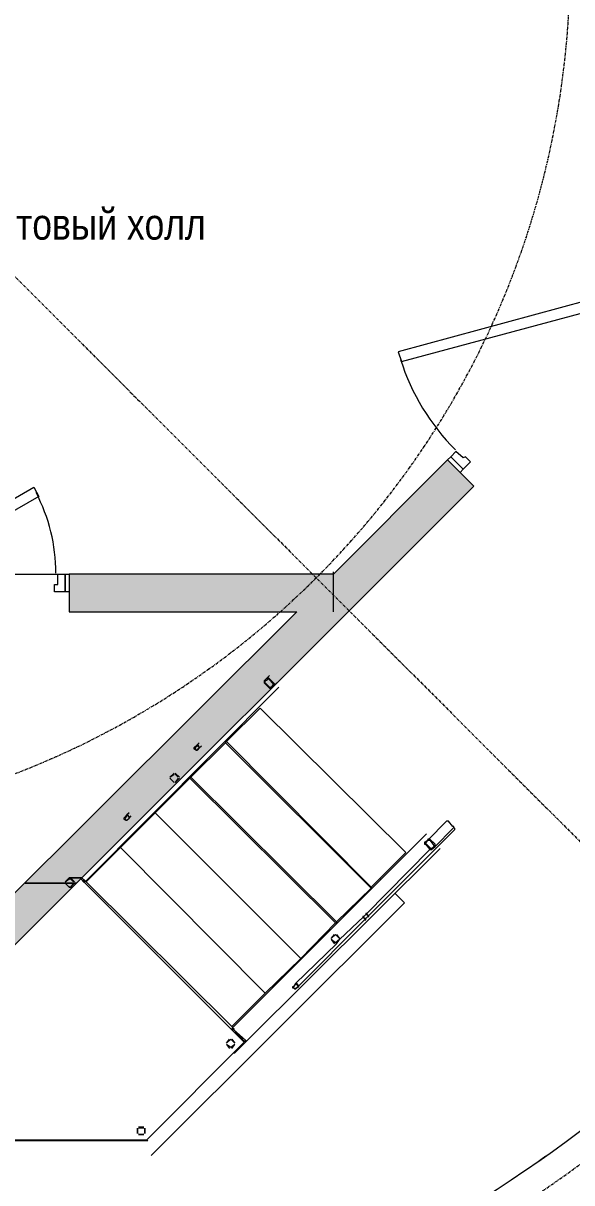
# Model space of a CAD drawing. Header units: millimetres. Extents: x 223 to 163467, y -12002 to 99672.
# Drawn here: x 99076 to 101293, y -4967 to -280 of the extents above; entities that cross this region are included whole.
import ezdxf

# ---------------------------------------------------------------- set-up
doc = ezdxf.new("R2010")
doc.units = ezdxf.units.MM
doc.linetypes.add('ADSK_Линия сетки', pattern=[21, 12, -3, 3, -3])
for name, color, linetype in [('PDF _A-AREA', 7, 'Continuous'), ('PDF _A-DETL', 7, 'Continuous'), ('PDF _A-DOOR', 7, 'Continuous'), ('PDF _A-DOOR-FRAM', 7, 'Continuous'), ('PDF _A-FLOR', 7, 'Continuous'), ('PDF _A-WALL', 7, 'Continuous'), ('PDF _A-WALL-PATT', 7, 'Continuous'), ('PDF _I-WALL', 7, 'Continuous'), ('PDF _S-BEAM', 7, 'Continuous'), ('PDF _S-FSTN', 7, 'Continuous'), ('PDF _Текст', 7, 'Continuous')]:
    doc.layers.add(name, color=color, linetype=linetype)
doc.layers.add('PDF _A-DETL-HDLN', color=7, linetype='Continuous', true_color=0x00a600)
doc.layers.add('S-GRID', color=7, linetype='Continuous', lineweight=9)
doc.styles.add('PDF ISOCPEUR Italic', font='ARIALN.TTF')

# ---------------------------------------------------------------- blocks, each defined once
blk = doc.blocks.new('оси')
at = {"layer": 'S-GRID', "linetype": 'ADSK_Линия сетки'}
blk.add_line((86612.7, 19097.7), (92851.2, 12859.1), dxfattribs=at)
for radius, start, end in [(6000, 192.09621, 182.95219), (3500, 177.3315, 161.4375)]:
    blk.add_arc((86612.7, 19097.7), radius, start, end, dxfattribs=at)

msp = doc.modelspace()

# ---------------------------------------------------------------- hatches: boundary and pattern name
at = {"layer": 'PDF _A-WALL-PATT', "lineweight": 15, "true_color": 0xc0c0c0, "transparency": 33554559}
h = msp.add_hatch(color=9, dxfattribs=at)
h.paths.add_polyline_path([(100177, -2658.9), (99084.8, -3751.1), (99084.8, -3755.3), (99080.5, -3755.3), (98979, -3856.9), (96684.5, -3856.9), (96684.5, -2658.9), (98462.5, -2658.9), (98462.5, -2506.5), (96684.5, -2506.5), (96684.5, -2345.7), (96536.4, -2345.7), (96536.4, -4007.4), (96684.5, -4007.4), (96684.5, -4005.1), (99042.4, -4005.1), (99292.2, -3755.3), (99296.4, -3755.3), (99296.4, -3751.1), (99313.4, -3738.4), (99313.4, -3734.2), (100896.6, -2150.9), (100790.8, -2045.1), (100329.4, -2506.5), (99262.6, -2506.5), (99262.6, -2658.9)])
h.paths.add_polyline_path([(99283.7, -3751.1), (99283.7, -3755.3), (99266.8, -3772.3), (99279.5, -3755.3)], flags=16)
h.paths.add_polyline_path([(99262.6, -3738.4), (99245.6, -3751.1), (99262.6, -3734.2)], flags=16)
at = {"layer": 'PDF _S-BEAM', "lineweight": 15, "transparency": 33554559}
msp.add_hatch(color=256, dxfattribs=at).paths.add_polyline_path([(99321.8, -3738.4), (99317.6, -3742.6), (99313.4, -3746.9), (99317.6, -3751.1), (99321.8, -3755.3), (99326.1, -3751.1), (99330.3, -3746.9), (99326.1, -3742.6)])

# ---------------------------------------------------------------- linework, layer by layer
at = {"layer": 'PDF _A-AREA', "lineweight": 15}
for points in [[(99927.2, -3145.8), (99931.4, -3150)], [(100519.9, -3738.4), (100519.9, -3742.6)], [(100579.1, -3797.7), (100617.2, -3835.8), (99592.8, -4856)]]:
    msp.add_lwpolyline(points, dxfattribs=at)
at = {"layer": 'PDF _A-DETL', "lineweight": 15}
msp.add_circle((97789.7, -43.1), 6197.2, dxfattribs=at)
at = {"layer": 'PDF _A-DETL-HDLN', "lineweight": 15}
msp.add_lwpolyline([(100329.4, -2658.9), (100329.4, -2498.1)], dxfattribs=at)
at = {"layer": 'PDF _A-DOOR', "lineweight": 15}
for points in [[(100591.8, -1609.1), (100604.5, -1647.2), (101472.3, -1414.4), (101463.9, -1372)], [(100854.3, -2083.2), (100803.5, -2032.4), (100790.8, -2045.1), (100841.6, -2095.9)], [(99139.8, -2193.3), (98534.5, -2540.4), (98513.3, -2506.5), (99118.6, -2155.2)], [(99245.6, -2506.5), (99262.6, -2506.5), (99262.6, -2578.5), (99245.6, -2578.5)]]:
    msp.add_lwpolyline(points, close=True, dxfattribs=at)
for centre, radius, start, end in [((101458.6, -1368.6), 899.6, 197.5562, 225), ((98507.9, -2503.2), 700.6, 0, 27.7295)]:
    msp.add_arc(centre, radius, start, end, dxfattribs=at)
at = {"layer": 'PDF _A-DOOR-FRAM', "lineweight": 15}
for points in [[(100854.3, -2083.2), (100883.9, -2053.6), (100862.8, -2032.4), (100854.3, -2036.6), (100824.7, -2011.2), (100803.5, -2032.4)], [(99203.3, -2578.5), (99203.3, -2548.9), (99216, -2548.9), (99216, -2506.5), (99245.6, -2506.5), (99245.6, -2578.5)]]:
    msp.add_lwpolyline(points, close=True, dxfattribs=at)
at = {"layer": 'PDF _A-FLOR', "lineweight": 15}
msp.add_lwpolyline([(101363.2, 5283, 0.600453), (91360, -43.6, 1), (104199.5, -43.6, 0.247585), (101404.5, 5255)], format="xyb", dxfattribs=at)
for points in [[(100841.6, -2095.9), (100896.6, -2150.9)], [(98593.7, -2506.5), (99216, -2506.5)]]:
    msp.add_lwpolyline(points, dxfattribs=at)
msp.add_arc((97770.8, -17.4), 5925.4, 303.73364, 305.22206, dxfattribs=at)
at = {"layer": 'PDF _A-WALL', "lineweight": 15}
for p, q in [((100896.6, -2150.9), (100841.6, -2095.9)), ((99042.4, -4005.1), (100896.6, -2150.9))]:
    msp.add_line(p, q, dxfattribs=at)
for points in [[(100790.8, -2045.1), (100329.4, -2506.5), (99262.6, -2506.5)], [(99262.6, -2578.5), (99262.6, -2658.9), (100181.2, -2658.9), (98979, -3856.9), (96684.5, -3856.9), (96684.5, -2658.9), (98462.5, -2658.9), (98462.5, -2578.5)]]:
    msp.add_lwpolyline(points, dxfattribs=at)
at = {"layer": 'PDF _A-WALL-PATT', "color": 9, "lineweight": 15, "true_color": 0xc0c0c0}
for points in [[(99313.4, -3734.2), (99262.6, -3734.2), (99313.4, -3734.2)], [(99262.6, -3734.2), (99262.6, -3734.2), (99262.6, -3734.2)], [(99262.6, -3734.2), (99262.6, -3734.2), (99262.6, -3734.2)], [(99262.6, -3738.4), (99262.6, -3734.2), (99262.6, -3738.4)], [(99266.8, -3738.4), (99262.6, -3738.4), (99266.8, -3738.4)], [(99262.6, -3738.4), (99262.6, -3738.4), (99262.6, -3738.4)], [(99262.6, -3738.4), (99262.6, -3738.4), (99262.6, -3738.4)], [(99262.6, -3738.4), (99262.6, -3738.4), (99262.6, -3738.4)], [(99262.6, -3738.4), (99262.6, -3738.4), (99262.6, -3738.4)], [(99262.6, -3738.4), (99262.6, -3738.4), (99262.6, -3738.4)], [(99262.6, -3738.4), (99262.6, -3738.4), (99262.6, -3738.4)], [(99266.8, -3738.4), (99266.8, -3734.2), (99266.8, -3738.4)], [(99266.8, -3738.4), (99266.8, -3738.4), (99266.8, -3738.4)], [(99266.8, -3738.4), (99266.8, -3738.4), (99266.8, -3738.4)], [(99245.6, -3755.3), (99084.8, -3755.3), (99245.6, -3755.3)], [(99245.6, -3751.1), (99245.6, -3751.1), (99245.6, -3751.1)], [(99245.6, -3751.1), (99245.6, -3751.1), (99245.6, -3751.1)], [(99245.6, -3755.3), (99245.6, -3755.3), (99245.6, -3755.3)], [(99245.6, -3755.3), (99245.6, -3755.3), (99245.6, -3755.3)], [(99245.6, -3755.3), (99245.6, -3755.3), (99245.6, -3755.3)], [(99245.6, -3755.3), (99245.6, -3755.3), (99245.6, -3755.3)], [(99279.5, -3755.3), (99245.6, -3755.3), (99279.5, -3755.3)], [(99283.7, -3755.3), (99245.6, -3755.3), (99283.7, -3755.3)], [(99245.6, -3755.3), (99245.6, -3755.3), (99245.6, -3755.3)], [(99245.6, -3755.3), (99245.6, -3755.3), (99245.6, -3755.3)], [(99245.6, -3755.3), (99245.6, -3755.3), (99245.6, -3755.3)], [(99245.6, -3755.3), (99245.6, -3755.3), (99245.6, -3755.3)], [(99266.8, -3772.3), (99262.6, -3772.3), (99266.8, -3772.3)], [(99266.8, -3772.3), (99262.6, -3772.3), (99266.8, -3772.3)], [(99262.6, -3772.3), (99262.6, -3772.3), (99262.6, -3772.3)], [(99262.6, -3772.3), (99262.6, -3772.3), (99262.6, -3772.3)], [(99262.6, -3772.3), (99262.6, -3772.3), (99262.6, -3772.3)], [(99262.6, -3772.3), (99262.6, -3772.3), (99262.6, -3772.3)], [(99262.6, -3772.3), (99262.6, -3772.3), (99262.6, -3772.3)], [(99262.6, -3772.3), (99262.6, -3772.3), (99262.6, -3772.3)], [(99262.6, -3772.3), (99262.6, -3772.3), (99262.6, -3772.3)], [(99262.6, -3772.3), (99262.6, -3772.3), (99262.6, -3772.3)], [(99262.6, -3772.3), (99262.6, -3772.3), (99262.6, -3772.3)], [(99262.6, -3772.3), (99262.6, -3772.3), (99262.6, -3772.3)], [(99262.6, -3772.3), (99262.6, -3772.3), (99262.6, -3772.3)], [(99262.6, -3772.3), (99262.6, -3772.3), (99262.6, -3772.3)], [(99262.6, -3772.3), (99262.6, -3772.3), (99262.6, -3772.3)], [(99262.6, -3772.3), (99262.6, -3772.3), (99262.6, -3772.3)], [(99262.6, -3772.3), (99262.6, -3772.3), (99262.6, -3772.3)], [(99262.6, -3772.3), (99262.6, -3772.3), (99262.6, -3772.3)], [(99275.3, -3772.3), (99262.6, -3772.3), (99275.3, -3772.3)], [(99266.8, -3772.3), (99266.8, -3772.3), (99266.8, -3772.3)], [(99266.8, -3772.3), (99266.8, -3772.3), (99266.8, -3772.3)], [(99275.3, -3772.3), (99266.8, -3772.3), (99275.3, -3772.3)], [(99292.2, -3755.3), (99283.7, -3755.3), (99292.2, -3755.3)], [(99283.7, -3755.3), (99283.7, -3755.3), (99283.7, -3755.3)], [(99283.7, -3755.3), (99283.7, -3755.3), (99283.7, -3755.3)], [(99283.7, -3755.3), (99283.7, -3755.3), (99283.7, -3755.3)], [(99283.7, -3755.3), (99283.7, -3755.3), (99283.7, -3755.3)]]:
    msp.add_lwpolyline(points, dxfattribs=at)
for points in [[(99262.6, -3734.2), (99262.6, -3734.2), (99262.6, -3734.2)], [(99266.8, -3734.2), (99266.8, -3734.2), (99266.8, -3734.2)], [(99245.6, -3751.1), (99245.6, -3751.1), (99245.6, -3751.1)], [(99245.6, -3751.1), (99245.6, -3751.1), (99245.6, -3751.1)], [(99245.6, -3755.3), (99245.6, -3755.3), (99245.6, -3755.3)], [(99266.8, -3772.3), (99266.8, -3772.3), (99266.8, -3772.3)], [(99266.8, -3772.3), (99266.8, -3772.3), (99266.8, -3772.3)], [(99283.7, -3755.3), (99283.7, -3755.3), (99283.7, -3755.3)]]:
    msp.add_lwpolyline(points, close=True, dxfattribs=at)
at = {"layer": 'PDF _I-WALL', "lineweight": 15}
msp.add_lwpolyline([(96674.8, -6143.9, 0.467725), (103979.4, -43.6, 0.246441), (101302.3, 5058.1, -0.246441), (103979.4, -43.6, -0.467579), (96677.7, -6144.5)], format="xyb", dxfattribs=at)
msp.add_arc((97779.8, -43.6), 5899.1, 271.45569, 313.54432, dxfattribs=at)
at = {"layer": 'PDF _S-BEAM', "lineweight": 15}
for points in [[(100071.1, -2929.9), (100066.9, -2925.6), (100062.7, -2925.6), (100062.7, -2929.9), (100058.4, -2929.9), (100050, -2938.3), (100050, -2942.6), (100050, -2946.8), (100071.1, -2968), (100075.4, -2968), (100079.6, -2968), (100088.1, -2959.5), (100088.1, -2955.3), (100092.3, -2955.3), (100092.3, -2951), (100088.1, -2946.8)], [(100066.9, -2929.9), (100088.1, -2951), (100088.1, -2955.3), (100083.8, -2955.3), (100079.6, -2963.7), (100075.4, -2963.7), (100075.4, -2968), (100071.1, -2963.7), (100054.2, -2946.8), (100050, -2942.6), (100054.2, -2942.6), (100054.2, -2938.3), (100062.7, -2934.1), (100062.7, -2929.9)], [(99783.3, -3196.6), (99779, -3196.6), (99766.3, -3209.3), (99766.3, -3213.5), (99774.8, -3217.7), (99779, -3217.7), (99787.5, -3209.3), (99787.5, -3205)], [(99779, -3200.8), (99787.5, -3205), (99787.5, -3209.3), (99779, -3217.7), (99774.8, -3217.7), (99770.6, -3209.3), (99766.3, -3209.3), (99770.6, -3209.3)], [(99669, -3332), (99685.9, -3349)], [(99499.6, -3480.2), (99495.4, -3480.2), (99495.4, -3484.4), (99486.9, -3492.9), (99491.2, -3501.4), (99495.4, -3501.4), (99503.9, -3492.9), (99503.9, -3488.7), (99499.6, -3480.2), (99495.4, -3480.2), (99486.9, -3488.7), (99482.7, -3492.9), (99482.7, -3497.1), (99491.2, -3501.4), (99495.4, -3501.4), (99503.9, -3492.9), (99503.9, -3488.7), (99508.1, -3488.7), (99503.9, -3488.7)], [(100718.8, -3577.6), (100714.6, -3577.6), (100710.4, -3577.6), (100710.4, -3581.8), (100701.9, -3590.3), (100697.7, -3590.3), (100697.7, -3594.5), (100697.7, -3598.7), (100701.9, -3598.7), (100718.8, -3619.9), (100723.1, -3619.9), (100727.3, -3619.9), (100731.5, -3615.7), (100740, -3607.2), (100740, -3603), (100740, -3598.7)], [(100718.8, -3581.8), (100735.8, -3603), (100735.8, -3607.2), (100727.3, -3615.7), (100723.1, -3615.7), (100701.9, -3594.5), (100701.9, -3590.3), (100706.1, -3590.3), (100710.4, -3581.8), (100714.6, -3581.8)], [(100464.8, -3878.1), (100460.6, -3878.1), (100460.6, -3882.3), (100452.1, -3890.8), (100447.9, -3890.8), (100447.9, -3895), (100456.4, -3899.3), (100456.4, -3903.5), (100460.6, -3903.5), (100460.6, -3899.3), (100469.1, -3890.8), (100473.3, -3890.8), (100473.3, -3886.6), (100469.1, -3886.6)], [(100464.8, -3882.3), (100469.1, -3886.6), (100469.1, -3890.8), (100460.6, -3899.3), (100456.4, -3899.3), (100452.1, -3895), (100452.1, -3890.8), (100460.6, -3882.3)], [(100181.2, -4161.7), (100177, -4161.7), (100168.5, -4174.4), (100164.3, -4174.4), (100164.3, -4178.7), (100168.5, -4178.7), (100172.7, -4182.9), (100177, -4182.9), (100185.4, -4174.4), (100189.7, -4174.4), (100189.7, -4170.2)], [(100181.2, -4166), (100185.4, -4170.2), (100185.4, -4174.4), (100177, -4182.9), (100172.7, -4182.9), (100168.5, -4174.4), (100177, -4166)], [(99931.4, -4441.1), (99973.8, -4398.8), (99973.8, -4394.6), (99969.5, -4394.6), (99927.2, -4348), (99973.8, -4390.3), (99973.8, -4394.6), (99973.8, -4398.8), (99931.4, -4441.1), (99927.2, -4441.1)], [(99537.7, -4745.9), (99537.7, -4767.1)], [(99542, -4771.3), (99563.1, -4771.3)]]:
    msp.add_lwpolyline(points, close=True, dxfattribs=at)
for points in [[(100071.1, -2917.2), (100058.4, -2929.9)], [(100088.1, -2959.5), (100100.8, -2946.8)], [(99321.8, -3746.9), (99321.8, -3742.6), (99313.4, -3734.2), (99321.8, -3742.6), (99326.1, -3746.9), (99326.1, -3751.1), (100109.2, -2963.7)], [(100481.8, -3776.5), (100486, -3776.5), (99893.3, -3179.6), (99893.3, -3188.1)], [(99787.5, -3188.1), (99779, -3196.6)], [(99787.5, -3209.3), (99796, -3200.8)], [(99685.9, -3310.9), (99669, -3327.8), (99685.9, -3315.1)], [(99685.9, -3315.1), (99685.9, -3315.1)], [(99707.1, -3327.8), (99690.1, -3310.9)], [(99690.1, -3315.1), (99702.8, -3327.8)], [(100337.8, -3916.2), (100346.3, -3916.2), (99749.4, -3323.6), (99749.4, -3332)], [(99673.2, -3332), (99673.2, -3332)], [(99673.2, -3332), (99673.2, -3332)], [(99685.9, -3344.7), (99685.9, -3344.7)], [(99685.9, -3344.7), (99685.9, -3344.7)], [(99702.8, -3332), (99690.1, -3349), (99707.1, -3332)], [(99702.8, -3332), (99702.8, -3332)], [(99503.9, -3471.7), (99495.4, -3480.2)], [(99503.9, -3492.9), (99512.3, -3484.4)], [(100740, -3607.2), (100812, -3535.2), (100816.2, -3531), (100816.2, -3526.8), (100812, -3526.8), (100795, -3505.6), (100790.8, -3505.6), (100786.6, -3505.6), (100710.4, -3581.8)], [(100706.1, -3556.4), (99918.7, -4343.8), (99923, -4343.8), (99927.2, -4343.8), (99927.2, -4348), (99923, -4348), (99918.7, -4348)], [(100469.1, -3890.8), (100820.4, -3539.5), (100820.4, -3535.2), (100816.2, -3531)], [(99973.8, -4398.8), (100761.2, -3615.7)], [(100718.8, -3619.9), (100460.6, -3882.3)], [(99262.6, -3734.2), (99245.6, -3751.1), (99262.6, -3738.4)], [(99262.6, -3738.4), (99262.6, -3738.4)], [(99283.7, -3751.1), (99266.8, -3734.2)], [(99266.8, -3738.4), (99279.5, -3751.1)], [(99321.8, -3751.1), (99326.1, -3746.9), (99923, -4339.5), (99918.7, -4343.8)], [(99245.6, -3755.3), (99262.6, -3772.3), (99245.6, -3755.3)], [(99249.9, -3755.3), (99249.9, -3755.3)], [(99249.9, -3755.3), (99249.9, -3755.3)], [(99262.6, -3768), (99262.6, -3768)], [(99262.6, -3768), (99262.6, -3768)], [(99279.5, -3755.3), (99266.8, -3772.3), (99283.7, -3755.3)], [(99279.5, -3755.3), (99279.5, -3755.3)], [(100185.4, -4174.4), (100460.6, -3899.3)], [(100452.1, -3890.8), (100354.8, -3983.9)], [(100342.1, -3962.8), (100354.8, -3979.7), (100337.8, -3962.8), (100320.9, -3979.7), (100333.6, -3962.8)], [(100320.9, -3979.7), (100320.9, -3979.7)], [(100337.8, -3967), (100337.8, -3967)], [(100337.8, -3967), (100337.8, -3967)], [(98708, -4005.1), (98708, -4792.5), (99575.8, -4792.5), (99580.1, -4796.7), (98703.8, -4796.7), (98703.8, -4792.5), (98703.8, -4788.3), (98703.8, -4724.8), (98703.8, -4720.5), (98703.8, -4716.3), (98589.5, -4716.3)], [(100342.1, -4000.9), (100177, -4161.7)], [(100342.1, -4000.9), (100354.8, -3983.9), (100337.8, -3996.6), (100320.9, -3983.9), (100333.6, -4000.9)], [(100337.8, -3996.6), (100337.8, -3996.6)], [(99918.7, -4386.1), (99931.4, -4403), (99914.5, -4386.1), (99897.6, -4403), (99910.3, -4386.1)], [(99914.5, -4390.3), (99914.5, -4390.3)], [(99914.5, -4390.3), (99914.5, -4390.3)], [(99918.7, -4424.2), (99931.4, -4407.3), (99914.5, -4420), (99897.6, -4407.3), (99910.3, -4424.2)], [(99914.5, -4420), (99914.5, -4420)], [(99563.1, -4741.7), (99542, -4741.7)], [(99542, -4745.9), (99542, -4745.9)], [(99563.1, -4745.9), (99542, -4745.9)], [(99542, -4767.1), (99542, -4767.1)], [(99542, -4767.1), (99542, -4767.1)], [(99563.1, -4745.9), (99563.1, -4745.9)], [(99563.1, -4767.1), (99563.1, -4767.1)], [(99563.1, -4767.1), (99563.1, -4767.1)], [(99567.4, -4767.1), (99567.4, -4745.9), (99567.4, -4767.1)]]:
    msp.add_lwpolyline(points, dxfattribs=at)
at = {"layer": 'PDF _S-FSTN', "lineweight": 15}
for points in [[(100481.8, -3772.3), (100621.5, -3632.6), (100033, -3048.4), (99897.6, -3183.9)], [(100342.1, -3912), (100481.8, -3776.5), (99893.3, -3188.1), (99753.6, -3327.8)], [(100198.1, -4060.1), (100337.8, -3916.2), (99749.4, -3332), (99609.7, -3471.7)], [(100054.2, -4199.8), (100198.1, -4060.1), (99609.7, -3471.7), (99470, -3611.4)], [(99918.7, -4335.3), (100054.2, -4199.8), (99470, -3611.4), (99330.3, -3751.1)], [(98708, -4005.1), (98708, -4792.5), (99575.8, -4792.5), (99969.5, -4398.8), (99309.1, -3738.4)]]:
    msp.add_lwpolyline(points, dxfattribs=at)

# ---------------------------------------------------------------- texts
at = {"layer": 'PDF _Текст', "lineweight": 15, "insert": (98755.7, -1111.5), "char_height": 124.999, "attachment_point": 4, "style": 'PDF ISOCPEUR Italic'}
msp.add_mtext('Лифтовый холл', dxfattribs=at)

# ---------------------------------------------------------------- next in the draw order: block references
at = {"lineweight": 15}
msp.add_blockref('оси', (11172.5, -19144.7), dxfattribs=at)

doc.saveas('drawing.dxf')
